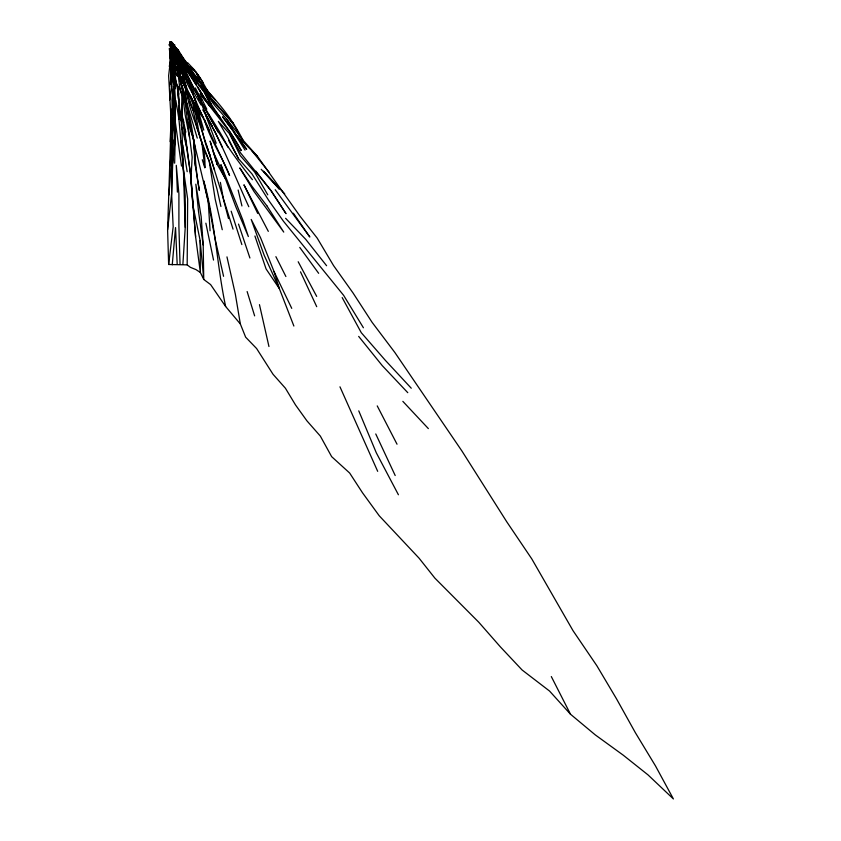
<?xml version="1.0" encoding="UTF-8"?>
<svg xmlns="http://www.w3.org/2000/svg" width="841" height="841" viewBox="0 0 841 841"><rect width="100%" height="100%" fill="white"/><g stroke="black" fill="none" stroke-linecap="round" stroke-linejoin="round"><path stroke-width="1.26" d="M170.176 44.647L171.448 42.67L169.262 44.531L170.523 42.996L171.553 43.122L170.082 43.091L170.239 44.363L171.827 42.765L170.586 44.794L170.187 43.501L172.016 43.312L171.406 42.46L170.576 42.817L171.343 44.258L170.734 44.605L170.145 42.481L171.764 42.355L171.438 44.552L170.103 42.891L171.049 42.691L171.764 44.079L170.565 44.247L169.998 43.469L170.471 42.386L171.144 42.386L170.187 43.974L171.89 42.492L171.764 44.079L170.061 42.302L170.187 44.31L172.321 44.405L171.101 42.733C169.03 42.124 170.544 45.961 172.037 43.238L171.932 42.523L170.418 44.089L170.281 42.597M173.414 66.113L171.963 62.097L174.098 55.506L174.339 76.542L175.327 88.704L173.467 62.686M174.655 163.186L175.191 139.722L173.74 118.749L174.781 84.752L172.836 67.08L172.889 60.678M173.582 46.486L172.678 44.888L171.511 44.71L171.68 42.523L169.935 43.427L170.292 42.428L171.974 42.576L172.668 44.195C168.431 44.068 172.51 40.473 170.008 44.037L171.144 44.489L171.553 42.155L170.061 43.333L170.481 44.1L170.376 42.428L171.585 43.091L170.218 42.912L170.303 44.626L172.92 43.448L170.776 44.205L170.218 43.133L172.048 42.712M174.318 90.86L171.89 138.155L171.638 193.703L173.162 226.849L168.642 264.495L187.175 264.862L190.434 267.364L196.027 269.625L200.347 272.484L203.753 279.464L210.607 284.594L225.651 306.513L240.347 323.974L245.635 337.167L256.621 348.542L273.02 374.256L285.435 388.258L295.506 404.942L306.912 420.826L320.337 436.09L331.659 456.663L349.656 473.031L362.513 492.794L379.249 515.796L419.091 558.203L434.881 578.135L478.771 622.235L500.384 646.876L522.103 669.993L549.53 691.029L570.482 714.209L595.281 734.897L623.17 755.123L647.99 774.866L673.399 798.95L655.507 765.951L635.344 732.658L616.548 698.892L596.868 665.767L573.047 630.718L531.838 558.981L506.797 521.862L462.003 451.123L394.85 352.484L372.069 322.292L353.01 292.931L333.572 265.609L317.204 238.119L300.027 216.211L257.504 156.363L242.954 140.1L226.376 118.655L215.138 105.903L191.275 74.418L188.479 68.857M174.224 87.611L175.086 98.817L175.264 138.513L172.71 163.175L171.638 193.703L167.601 229.824L168.642 264.495M187.175 264.862L187.659 198.97L183.327 168.873L178.944 119.327L175.864 100.436L174.886 119.075L181.498 166.097M170.387 44.52L170.86 43.953L171.448 44.499L169.893 42.365L170.166 44.489L171.27 42.492C171.879 43.869 169.556 43.658 170.061 42.302M167.601 229.824L171.154 121.272L168.642 75.732L170.576 59.301L169.346 48.767L170.607 49.651L171.848 49.44L171.816 44.174L169.935 42.397M172.941 59.806L173.193 74.902M170.586 44.226L172.71 43.417L171.07 45.319M176.715 51.227L171.753 45.298L170.723 45.393L170.765 42.765L171.827 43.112L170.26 44.678L170.618 42.754L171.711 42.733L171.532 43.848L170.755 42.555L170.008 42.965L171.953 43.606L172.142 42.954C169.251 42.103 172.899 42.817 171.995 44.068L172.048 42.87L169.766 42.397L171.49 42.523L171.553 43.711C169.22 42.891 172.384 42.46 170.029 43.406L171.553 43.08L169.945 42.565L171.406 42.46L169.808 44.783L171.059 42.88L170.197 43.553M175.601 52.384L173.109 46.844L173.099 45.088C172.657 42.639 175.264 48.841 176.894 48.715L175.201 47.8M178.944 119.327L179.28 101.708L178.155 90.407M172.71 163.175L172.878 117.761L175.191 139.722M190.339 81.745L181.94 63.737L182.434 65.146L177.84 58.649L177.935 54.097L175.296 51.606L175.685 50.197L171.101 46.013L173.74 48.2C172.006 47.811 170.292 44.373 172.889 43.774L170.471 42.534L171.291 44.436L169.819 43.406L171.827 43.217L170.061 43.333L170.723 42.597L172.027 43.196L171.196 44.068L170.376 42.428L170.87 43.375L172.048 42.87L170.755 42.555L170.04 43.837L171.249 44.342M172.668 46.854L173.036 46.392L171.007 46.202L170.271 44.352L171.091 42.902L171.764 43.101L170.944 44.016L170.975 42.775L171.827 42.765L171.238 44.773L170.702 42.965L169.262 44.531M171.9 43.732L171.932 42.523L171.017 43.721L170.891 42.513L169.987 43.879M169.672 86.455C172.216 73.819 170.26 60.899 170.176 48.484L170.881 47.674L170.166 45.435M173.561 51.238L173.172 47.769L174.381 49.777M170.092 43.08L171.848 43.595L170.355 43.753L170.292 42.428L171.753 43.595L170.797 48.189M178.902 56.841L175.296 51.606L175.212 54.507C184.305 66.618 189.751 80.704 196.983 93.95M170.797 44.026L170.029 44.478L171.196 42.775L171.617 43.648L170.197 44.174L170.418 42.712L171.27 42.944L171.543 44.762L170.555 42.46L170.429 43.532L171.459 42.565L170.113 42.744L171.585 44.762L169.935 43.932L170.019 42.723L171.953 42.46L172.563 47.443L172.373 46.244M172.983 43.721L172.373 44.216L172.037 43.143L170.471 44.468L170.986 42.492L171.585 43.459L170.324 42.681L170.166 44.489L171.743 42.67L170.218 43.406L171.354 46.024C173.53 39.611 173.257 50.775 171.312 44.689M176.925 75.333L174.991 71.012L175.433 58.04L173.572 54.213L173.414 49.63L171.68 48.442M172.237 42.628L170.292 43.164L170.45 44.226L171.827 43.112L170.628 42.712L171.427 43.606L171.711 42.733L170.597 42.996L170.681 44.342L171.9 44.205L169.766 42.397L170.04 44.258L170.67 44.1M171.848 43.595L170.628 43.028L171.196 43.343L170.218 45.172L170.218 43.028L171.27 42.944L172.373 44.216L172.72 43.206L172.783 44.174M170.145 141.709L171.585 109.288M233.041 229.13C219.806 187.911 207.548 146.397 193.367 105.546C188.752 90.534 176.578 77.088 178.019 60.626L174.949 55.937L173.645 47.99L172.5 48.2L174.434 50.975M172.783 45.004L171.795 43.059L169.829 42.996L172.027 43.196L170.881 42.376L171.511 44.237L170.66 42.649L171.953 43.785L170.103 43.995L170.576 42.723L172.037 43.238M183.948 125.32L190.833 176.253L192.82 204.857L200.126 240.473L200.347 272.484L195.585 236.647L190.907 179.68L192.169 157.172L185.094 102.36L182.739 90.029L178.334 73.714L178.166 68.773M174.192 59.953L174.339 76.542L177.903 87.895M170.208 165.656L171.89 138.155M173.204 140.069L168.915 195.059M182.886 264.389L185.241 227.364L185.199 195.764L183.327 168.873L181.688 122.933L178.933 105.672L179.07 119.464M170.944 44.584L170.923 42.618L170.124 43.669L170.292 44.605L170.954 44.436L169.893 43.511L171.438 42.607L170.345 43.669L171.543 43.669L171.585 42.565L171.795 44.499L170.439 42.649L171.438 42.397L170.429 43.532L170.818 44.247M173.74 118.749L175.086 98.817M171.154 121.272L172.563 100.952L170.786 56.904L172.952 57.997L171.385 65.23L172.205 72.946L171.291 84.436L171.07 65.934L169.598 53.099M171.984 49.566L172.91 52.699L172.479 55.569L175.433 58.04L175.37 67.722L174.833 56.294L176.684 62.266L179.511 85.803L182.928 97.43L181.793 113.819L190.833 176.253L195.585 236.647M173.351 74.944L173.971 66.092L173.078 60.52M171.9 44.205L170.155 44.31L170.229 42.786L170.281 44.615L170.881 42.376M172.373 46.833L171.238 48.778L175.391 53.435M174.592 87.191L174.781 84.752L171.68 75.059L173.898 85.446L172.037 100.289L173.372 116.478M180.426 70.623L180.058 75.606L187.732 94.518L193.157 110.465L197.015 128.011L204.521 150.97L209.167 160.946L217.083 189.414L220.91 206.497M181.267 123.385L182.098 112.473M169.998 42.471L170.187 43.995L170.723 42.355L171.659 43.007L169.84 42.775L171.827 42.954L170.197 42.502L172.731 45.961M171.963 62.097L172.479 55.569L173.488 53.74M170.292 44.605L171.144 42.386L171.291 43.469L169.766 42.397M171.848 44.478L170.828 43.848L171.701 43.522L170.891 42.513L171.816 44.52L170.429 43.049L171.722 42.838L171.059 43.595L171.154 42.628L170.565 42.902L171.89 43.375L170.46 43.238L172.447 45.53L170.891 46.486L171.711 43.49L171.196 42.723L170.723 43.721L172.447 45.53M170.124 43.879L170.765 42.765L171.186 43.522L170.218 42.744L171.228 43.101L170.429 43.953L169.84 42.775M170.849 74.86C173.193 66.197 168.936 57.556 170.218 48.936M172.247 264.852L175.538 227.575L177.188 264.326M170.681 44.342L171.68 43.038L170.408 42.996L171.27 45.572L173.603 45.414L170.628 42.712L170.218 43.406L171.711 42.733L170.26 44.079M170.576 59.301L170.818 50.628M171.49 42.523L170.008 43.396L171.017 42.702L170.912 43.721L171.364 43.07L170.061 43.648L170.397 44.121L170.155 42.912L171.827 43.164L170.681 43.406L170.324 42.681L171.322 43.469L171.511 42.923L170.429 43.049L171.553 42.155M171.553 43.427L170.702 42.733L171.585 44.373L170.712 46.77L172.1 47.243L170.765 42.765C169.651 44.1 172.321 42.712 170.66 43.669L170.271 42.807L171.27 42.807L171.417 43.354L170.45 43.143L171.354 43.028L172.268 44.899M169.893 43.585L170.996 42.828L171.017 44.121L171.438 42.807L170.597 43.091L171.659 43.963L170.008 44.037L171.869 42.902L173.004 44.846L173.12 43.816L171.669 44.899L171.963 45.393M170.66 48.578L172.142 46.076L170.029 45.382L171.743 46.202L171.89 49.745L173.898 51.7L171.406 53.551L173.603 54.381L173.898 51.7L172.216 49.146M170.954 43.974L171.101 42.723L171.511 43.585L170.828 43.848M170.176 44.237L170.176 43.101L171.364 43.248L170.66 42.649L170.176 44.237L169.977 42.681L170.229 43.627L171.532 43.185L170.376 42.565L171.385 42.523L171.196 44.068L172.048 43.154L172.121 44.468L172.195 43.406M175.159 56.81L175.506 54.087L173.835 52.184L177.472 65.125M169.672 99.932L171.522 86.15M175.159 47.506L172.752 44.478L174.36 47.348L173.067 46.781L173.33 44.941L171.343 44.899L172.321 46.549L175.622 48.389L172.321 46.549L174.066 45.319L177.346 50.386M171.921 43.984L170.271 44.205L169.893 42.365L170.029 44.478L170.755 42.355L171.049 43.806L171.217 42.775L170.197 42.607L171.122 42.944C170.239 44.005 172.3 42.418 170.176 42.828L171.617 43.164L170.523 43.312L170.46 42.649L171.68 44.384L171.68 43.238L171.196 42.775L171.553 44.741L173.362 45.256L172.563 47.443M170.187 42.986L171.48 43.417L170.46 42.649L171.459 44.005L170.691 44.573L172.1 43.028L171.795 44.499L172.006 43.595L170.513 43.469L171.48 42.796L171.007 43.606L169.977 42.681L172.268 43.522L172.163 45.004L171.984 43.921L170.208 43.196L170.418 44.089C173.088 42.155 167.979 43.154 170.828 45.046L173.362 45.256M176.158 53.351L176.705 49.934L173.278 49.861L172.027 46.36M177.766 65.272L178.303 61.982L174.644 53.498L175.769 57.64M173.992 47.958L174.192 46.739L172.121 45.435M177.22 60.405L176.831 62.707L179.459 65.177L180.247 68.321M173.33 44.941L171.133 45.866L171.291 42.334M171.564 47.201L171.743 46.202M170.103 43.816L170.755 42.702C171.375 46.244 171.438 40.116 172.373 43.532M171.017 42.702L171.322 43.469L170.565 42.607L171.764 42.355L170.923 43.417L170.218 42.828L171.564 43.143L170.218 42.828L170.996 42.828L171.68 44.405M174.339 76.542L174.76 74.344M169.293 66.481L171.659 53.729L170.481 59.049L171.617 66.187M170.04 44.499C169.535 42.386 172.09 43.953 170.628 42.712L170.712 43.869L171.564 43.269L171.228 42.66L170.807 43.69L170.649 42.565L171.648 43.196L170.586 44.794M176.736 70.833L177.525 66.975L185.094 102.36M170.776 43.795L171.133 45.866L172.605 44.605L170.776 43.795L170.26 44.678L171.564 43.269L170.019 42.775L170.008 44.279L170.25 43.354L171.827 42.954L170.387 42.807L171.575 43.406L170.544 42.891L171.322 43.469L170.996 42.628L170.05 44.468L170.639 42.944L171.89 43.375L170.071 42.66L170.523 43.333L171.575 42.492L171.238 44.079L171.154 42.628L171.69 43.007L170.691 43.164L171.753 44.079L170.755 42.702L170.712 43.743L171.638 43.564L170.797 42.838L170.05 43.658L171.101 42.733L171.438 43.501L170.376 42.954L171.228 44.426L174.14 46.066L174.718 48.336L173.33 46.318L172.3 46.844L173.33 46.318L176.105 48.126L175.117 50.008L178.103 49.871L188.395 66.113C198.644 71.464 202.692 83.354 208.694 92.605C222.329 106.723 234.029 122.586 242.954 140.1M173.046 44.321L172.626 46.633L174.56 47.39L174.907 49.598L173.278 49.861L173.288 51.101L171.144 48.536L172.615 50.996L171.701 48.021M172.689 43.343L171.511 44.71L170.313 43.196L172.689 43.343L171.417 44.216L170.281 43.301L171.291 43.333L170.46 43.238L170.923 42.618L171.69 43.669L170.639 43.417L172.531 43.932L170.691 44.457M172.111 44.195L172.342 43.175M169.935 43.932L171.007 42.565L171.291 43.469L170.481 42.859L171.564 43.175L169.998 43.469L170.912 42.534L171.722 44.331L170.723 42.355L170.439 43.007L171.259 43.396L170.996 42.828L170.639 43.732L171.711 43.49M170.208 43.816L170.891 42.786L171.553 43.469L170.723 43.406L171.259 42.954L171.511 43.627L170.176 42.828L171.312 43.175L170.723 43.343L171.585 44.762L171.259 43.942L172.731 43.501L171.963 44.731L172.731 43.501L171.038 43.101L172.1 43.028M172.373 44.216L170.324 42.681M170.776 42.544L170.797 43.364L171.869 43.017M172.3 44.005L170.565 42.607M170.155 44.457L170.702 42.965L171.333 43.091L170.66 42.649L171.038 43.69L171.722 42.838M171.238 44.773L171.795 43.059L170.439 43.259L171.049 42.691L171.438 43.837C171.701 41.398 171.259 44.289 170.387 42.712L171.575 44.047L171.196 42.723M171.469 44.689L170.996 42.628L170.471 43.427L171.806 43.28L170.176 43.101L171.091 43.522L171.322 42.796L171.08 43.69L171.575 42.492M171.238 48.778L172.741 49.398L174.192 52.468L173.572 54.213L174.224 53.614L175.327 58.239M171.743 42.67L170.744 43.511L171.301 42.88L170.376 42.954L171.354 43.869M170.429 43.953L171.007 42.565L170.902 43.858L170.292 43.164L172.048 42.87L170.67 45.729L170.807 47.853M173.046 44.195L172.037 46.917L173.183 47.685L175.117 46.781L172.037 46.917L173.666 45.13M169.819 43.406L171.291 44.436L170.839 42.723L170.492 43.648L171.259 42.954L172.731 43.501M171.228 52.584L169.798 51.312L171.122 48.053L170.25 44.951L171.953 45.645L169.346 45.509L170.25 44.951L171.385 45.687L170.418 47.79L170.313 44.951M170.218 42.828L171.417 43.08L170.996 43.49L170.797 42.838L170.534 43.354L171.753 43.08L169.977 42.681L170.271 44.216L171.522 44.121L171.101 42.723L170.712 43.522L170.755 42.555L171.648 43.196L170.292 43.164L171.049 43.806L171.648 42.365L170.334 43.406L171.101 43.711L170.429 42.418M170.891 43.49L170.544 42.691L171.301 43.49L170.786 43.101L170.134 44.489M172.1 43.522L170.197 42.502L171.112 43.406L171.438 42.807L170.334 43.301L171.291 43.469M170.828 42.744L170.471 43.49L172.016 43.721M171.186 43.522L171.207 43.08M171.995 42.986L170.923 43.417L170.66 42.649L171.291 44.436M171.28 44.731L172.132 44.541L171.732 45.309L172.71 46.549L170.776 44.205M170.597 43.595L171.406 42.944M171.69 43.837L172.048 43.154M172.363 42.88L171.406 44.52L170.355 44.279M174.402 53.172L175.296 51.606M173.183 47.685L174.77 45.13L170.26 44.447M170.544 43.711L170.061 44.678M170.66 43.669L171.122 42.975L171.417 43.501M172.437 46.844L172.899 46.266L171.448 44.941L172.237 45.298M170.345 43.679L171.564 42.765L171.217 43.595L170.544 43.196L171.091 42.996L171.228 44.1M171.228 45.929L172.321 44.405L170.071 42.66L170.376 44.016L170.828 42.817L170.923 43.501L171.122 42.975L169.914 43.816L171.438 43.112L170.765 42.986M170.691 43.164L170.67 45.729L172.521 46.15L170.797 45.004L170.902 47.517L172.142 46.076L170.029 45.382M173.761 47.38L172.563 45.33L171.827 46.139L172.058 44.92L172.258 45.572M170.597 42.996L171.553 43.122L170.397 43.343L171.122 42.702M171.501 46.802L173.309 45.425L172.636 47.748L174.224 50.996M171.417 44.216L171.122 42.618M170.355 43.753L171.217 43.385M172.3 46.844L174.066 45.319L175.107 48.032M170.429 43.322L171.448 42.67M170.723 45.393L172.132 44.541M171.806 45.078L172.605 44.605M176.705 49.934L173.73 51.69L175.349 52.794M171.522 46.276L173.309 45.425L170.891 46.486L174.392 48.021M170.828 45.046L174.77 45.13M171.364 46.055L170.67 45.729L171.69 49.871L172.741 49.398M170.786 43.269L171.753 43.595M170.996 45.614L172.678 44.888L171.343 44.899L172.92 45.33M169.998 43.469L171.638 42.817M172.121 46.444L170.965 46.581L172.121 46.444L171.101 46.013M171.364 43.375L170.408 43.227L171.448 42.88M170.723 42.828L171.974 42.428M170.565 43.312L171.354 43.059L170.334 43.354M171.711 43.08L170.513 43.459L170.944 42.954M171.364 43.679L171.08 43.333M170.029 43.385L171.659 42.944L170.429 43.049M170.46 44.342L171.617 44.089M169.346 45.509L171.953 45.645L170.334 45.309M172.752 44.478L173.067 46.781L174.192 46.739M170.712 43.238L171.564 43.175L170.408 43.259M171.606 45.162L170.019 45.256L171.249 45.235L171.795 46.129M180.804 56L182.423 57.199L178.26 51.427L175.969 50.723M173.151 62.676L175.296 62.749L175.37 67.722M172.1 47.243L170.691 47.138L172.762 51.48L173.898 51.7M169.819 51.217L172.762 51.48L171.007 48.715M171.249 43.869L173.603 45.414M171.984 44.3L170.334 43.101L171.722 43.248M170.534 43.133L171.638 43.564M175.622 50.565L178.229 50.933L182.266 58.975L178.713 54.907L178.229 50.933L175.306 49.63M178.26 51.427L175.422 47.306L177.987 51.417L178.912 51.553L179.722 54.434M171.617 43.164L171.974 43.511M170.366 43.038L171.459 43.322L170.197 42.607M171.301 45.845L172.899 46.266M169.346 48.767L171.848 49.44L171.249 45.235M170.712 46.77L172.048 47.138M173.067 46.781L174.182 47.107M169.945 42.565L171.827 43.217M169.745 43.259L171.07 43.764M178.576 55.737L182.644 57.461L178.061 54.35L183.674 60.92L182.402 57.503L186.176 61.919M170.765 43.059L171.501 43.406M174.36 47.348L173.688 46.886L175.622 48.389M178.103 54.791L180.037 56.221L181.877 62.066M177.84 58.649L176.831 55.306C179.743 62.329 184.4 68.983 190.928 73.072C197.036 89.577 208.19 104 219.816 117.078L210.46 104.925L204.437 92.531L197.025 82.944L192.421 72.263L196.762 81.598M176.484 53.099L180.552 56.273L181.267 61.624L187.627 72.021M178.797 58.838L176.253 56.862L175.527 54.36M175.338 48.336L176.925 49.608L172.92 46.35M190.781 68.058L196.069 72.347L202.986 82.429M198.329 75.722L196.069 72.347L187.627 65.451L197.887 79.517L215.58 100.184M173.172 47.769L174.886 49.167L175.096 52.121M191.685 73.819L197.887 79.517M190.539 68.51L186.303 64.011L179.743 53.898L178.713 54.907C188.615 67.595 198.897 79.548 208.694 92.605M185.567 65.009L182.875 62.57L187.627 66.891L191.832 72.862M185.178 64.021L187.217 69.414L189.73 71.832M178.166 55.327L181.677 58.712M187.217 69.414L189.898 72.053M226.376 118.655L235.985 134.739L246.686 149.383L222.634 116.783L235.985 134.739L257.504 156.363M181.214 63.022L179.049 60.867L177.935 54.097M170.46 42.649L171.543 43.753L171.385 42.523M171.69 49.871L174.192 52.468M285.614 218.313L305.746 239.359L326.592 265.724M187.511 62.612L194.86 70.371M181.267 61.624L186.523 67.185M407.78 392.684L382.266 365.635L358.676 336.4M284.742 193.882L263.464 171.186L279.328 189.088L261.183 169.283M402.85 401.367L428.363 428.605M411.26 388.216L385.43 360.432L361.283 332.7L342.182 297.588M184.81 63.779L178.586 56.463L176.568 52.678L178.26 54.507M188.342 98.061L186.061 85.982C178.387 79.906 181.015 70.013 178.303 61.982C178.166 70.329 179.985 79.916 186.061 85.982C187.459 114.429 206.823 139.007 204.805 167.674L202.271 159.716M184.473 63.453L176.568 52.678M186.05 65.167L187.627 66.891L191.275 74.418L199.275 81.934L193.935 75.848M255.916 171.196L271.349 191.138L286.003 213.635L270.96 190.571L240.621 152.988L229.625 133.845L218.345 121.398L227.9 137.724L238.518 158.718L252.006 173.95L268.773 200.494L283.501 221.299L343.601 295.317L363.407 327.759M202.649 87.012L210.912 96.326L195.249 77.34M220.331 108.668L233.567 123.68L211.501 98.376L201.914 85.94M172.762 51.48L170.176 48.484L171.322 51.637M170.618 42.754L171.659 43.963M181.866 63.99L186.334 69.267L196.384 84.594M184.652 68.268L190.497 75.217M178.912 51.553L176.904 49.104L178.103 49.871L179.985 55.401M189.467 86.686L192.978 91.017L201.073 105.03M251.774 150.676L269.33 172.5M209.462 105.482L200.084 93.772L229.982 132.121L241.23 150.486C230.402 130.239 215.338 112.694 204.437 92.531M184.137 66.502L196.279 85.046M171.091 42.902L172.163 44.258M195.322 87.927L201.787 100.468L195.69 91.049C211.112 122.775 230.381 152.189 252.426 179.701M178.954 58.576L175.443 53.95L175.212 54.507L175.685 50.197L176.042 50.996L174.539 48.915M203.596 118.371L199.349 112.736L191.096 88.379L181.877 68.647L176.168 59.532M170.576 42.817L171.144 43.574M170.702 42.965L171.459 44.005M299.764 247.422L318.655 273.314M275.196 189.709L309.824 236.994L293.383 213.236M171.921 45.792L172.552 46.697M199.338 99.942L197.53 95.054C207.107 112.778 219.091 128.978 227.879 147.154M188.3 83.259L187.596 79.411L196.91 94.034M172.237 46.591L173.435 48.389M199.716 90.544L209.872 106.103M200.883 85.309C211.585 103.969 231.653 115.616 239.632 136.126M177.987 51.417L180.416 55.191M233.724 132.226L245.046 150.087M212.352 126.339L202.965 109.698C220.931 140.678 233.935 174.192 248.789 206.718M171.785 51.354L173.603 54.381M175.128 48.673L176.883 51.606M209.956 154.86C201.945 139.175 202.282 120.505 193.367 105.546L195.932 115.417L199.801 136.957L209.167 160.946L215.201 199.222L222.266 229.73M197.603 86.655L202.471 94.938M187.554 82.134L180.321 65.661M267.764 194.818L254.655 172.048L240.169 155.543L229.625 133.845M217.188 164.416L225.399 178.755L235.764 206.665L248.347 236.542L242.755 219.858L220.92 164.689L225.399 178.755L213.414 152.158L210.113 141.057L217.188 164.416L213.414 152.158M178.334 62.434L175.443 53.95L183.801 67.301L186.166 74.765L199.832 99.038L205.866 115.564L215.201 132.174L222.308 147.238M178.944 62.591L178.019 60.626L187.448 90.281L193.998 102.833L197.793 112.978L199.517 122.67M208.337 114.124L218.166 132.195M228.584 140.394L238.518 158.718M176.684 62.266L178.691 65.987L178.334 73.714L181.803 86.224L179.291 78.16M298.187 261.751L316.679 296.389M204.5 91.764L211.27 104.557M193.335 95.159L187.028 83.175L183.065 72.305L183.349 79.043L184.978 83.322L180.72 67.806M398.413 494.76L376.295 452.784L358.771 410.871M191.096 88.379L196.678 104.704L203.722 118.192M187.448 90.281L193.998 102.833L203.795 130.134L194.376 97.304C205.267 123.722 217.945 149.372 229.582 175.506C222.077 156.289 209.84 139.333 204.31 119.317L209.64 130.828M268.321 231.359L243.953 184.799L257.714 213.435M377.231 405.898L397.026 444.216M173.645 47.99L174.623 49.882M551.318 676.563L570.482 714.209M170.702 42.702L171.07 43.438M275.89 256.663L285.887 276.51M200.505 96.389L206.802 109.172M293.877 326.045L279.391 288.684L264.179 255.244L251.196 219.427L260.552 237.73L274.061 271.622L291.743 308.353M196.678 104.704L200.095 111.927M375.759 433.956L395.196 475.522M300.5 271.843L316.71 306.692M187.596 79.411L192.978 91.017M177.335 76.331L173.793 68.615L177.693 90.271L180.899 120.789M185.682 88.074L180.058 75.606L178.67 69.845M180.016 60.605L187.732 82.281M377.683 471.328L339.964 386.818M190.476 96.505L197.793 112.978M196.069 72.347L200.116 81.787M205.866 115.564L216.19 143.243M189.488 101.509L193.157 110.465M175.506 54.087L179.459 65.177M178.713 86.57L181.835 95.107L181.793 113.819L185.808 132.174M180.142 80.599L185.115 94.539L190.255 126.423L208.253 201.735L215.012 238.497L223.569 276.311M180.069 60.678L181.824 66.166M172.121 43.953L172.71 45.677M254.918 236.006L266.071 268.92L279.391 288.684L274.061 271.622M174.949 55.937L175.758 58.334M238.529 224.095L249.914 257.998M187.101 119.843L193.914 140.342L190.255 126.423L185.115 94.539M206.707 145.745L214.56 170.04M197.267 138.124L182.192 87.475M231.17 211.186L241.851 244.584M186.019 89.146L187.732 94.518M247.138 291.554L254.634 315.869M172.647 57.587L171.406 53.551L172.3 57.062M181.435 85.719L186.818 104.158M177.914 74.523L176.053 66.45M228.489 218.555L223.527 199.674L220.374 182.35M175.117 50.008L174.14 46.066M181.172 124.605L186.702 147.564M238.14 190.034L241.935 205.961M259.459 304.652L268.952 346.524M226.965 256.883L235.343 294.161L240.347 323.974M173.677 65.062L174.991 71.012M182.497 70.549L179.091 57.871M187.974 111.338C195.816 137.22 194.092 164.205 199.391 190.465L194.66 161.777L193.956 141.603L195.438 165.94M181.992 72.578L183.349 79.043M205.866 223.17L213.54 260.058M172.31 54.802L172.952 57.997L172.416 55.075M189.467 137.083L185.157 114.786L182.928 97.43M185.346 74.008L185.935 77.204M225.651 306.513C216.726 264.873 215.391 221.898 203.722 180.826L208.253 201.735L210.071 230.781M180.731 70.665L181.162 73.241M181.803 77.12L182.655 82.281M182.77 144.999L187.175 171.68M194.092 141.509L195.017 147.333M177.504 85.435L178.828 94.171M171.207 47.748L170.797 45.004L170.902 47.517M203.196 245.036L198.518 211.448L195.827 184.179L201.167 216.652L203.196 245.036L203.753 279.464L200.126 240.473M201.914 142.644L204.805 167.674M174.224 53.614L175.138 61.656M183.464 120.242L183.706 122.786M181.183 141.057L183.338 166.865L185.241 227.364M177.693 90.271L178.418 99.259M173.73 75.185L174.339 84.846M178.124 91.701L178.271 94.245M177.398 192.137L176.274 165.309L178.912 193.872L178.902 226.208L180.048 264.337M190.833 176.253L190.907 179.68M174.413 86.055L174.697 98.723M185.682 89.251L185.703 98.712M171.711 53.603L171.638 55.842L171.806 53.635M266.807 205.709L251.722 185.956L239.78 167.927L254.056 191.58L283.753 232.095L266.807 205.709"/></g></svg>
